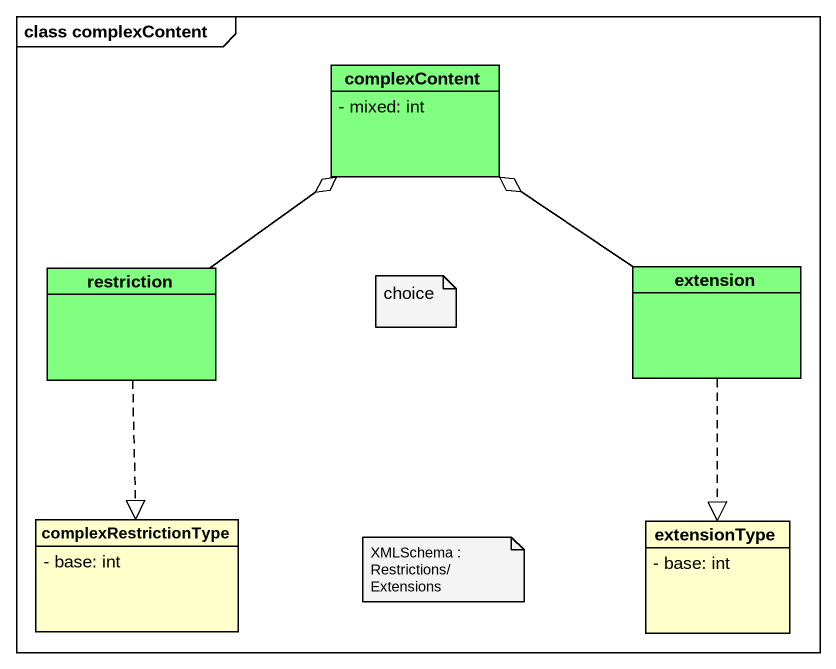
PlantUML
@startuml
mainframe class complexContent
hide circle
hide empty members
skinparam classAttributeIconSize 0
class complexContent #80FF80 {
  - mixed: int
}
class restriction #80FF80
class extension #80FF80
class complexRestrictionType {
  - base: int
}
class extensionType {
  - base: int
}
restriction -up-o complexContent
restriction ..|> complexRestrictionType
extension -up-o complexContent
extension ..|> extensionType
note as N1
  choice
end note
note as N2
  XMLSchema : Restrictions/Extensions
end note
@enduml
